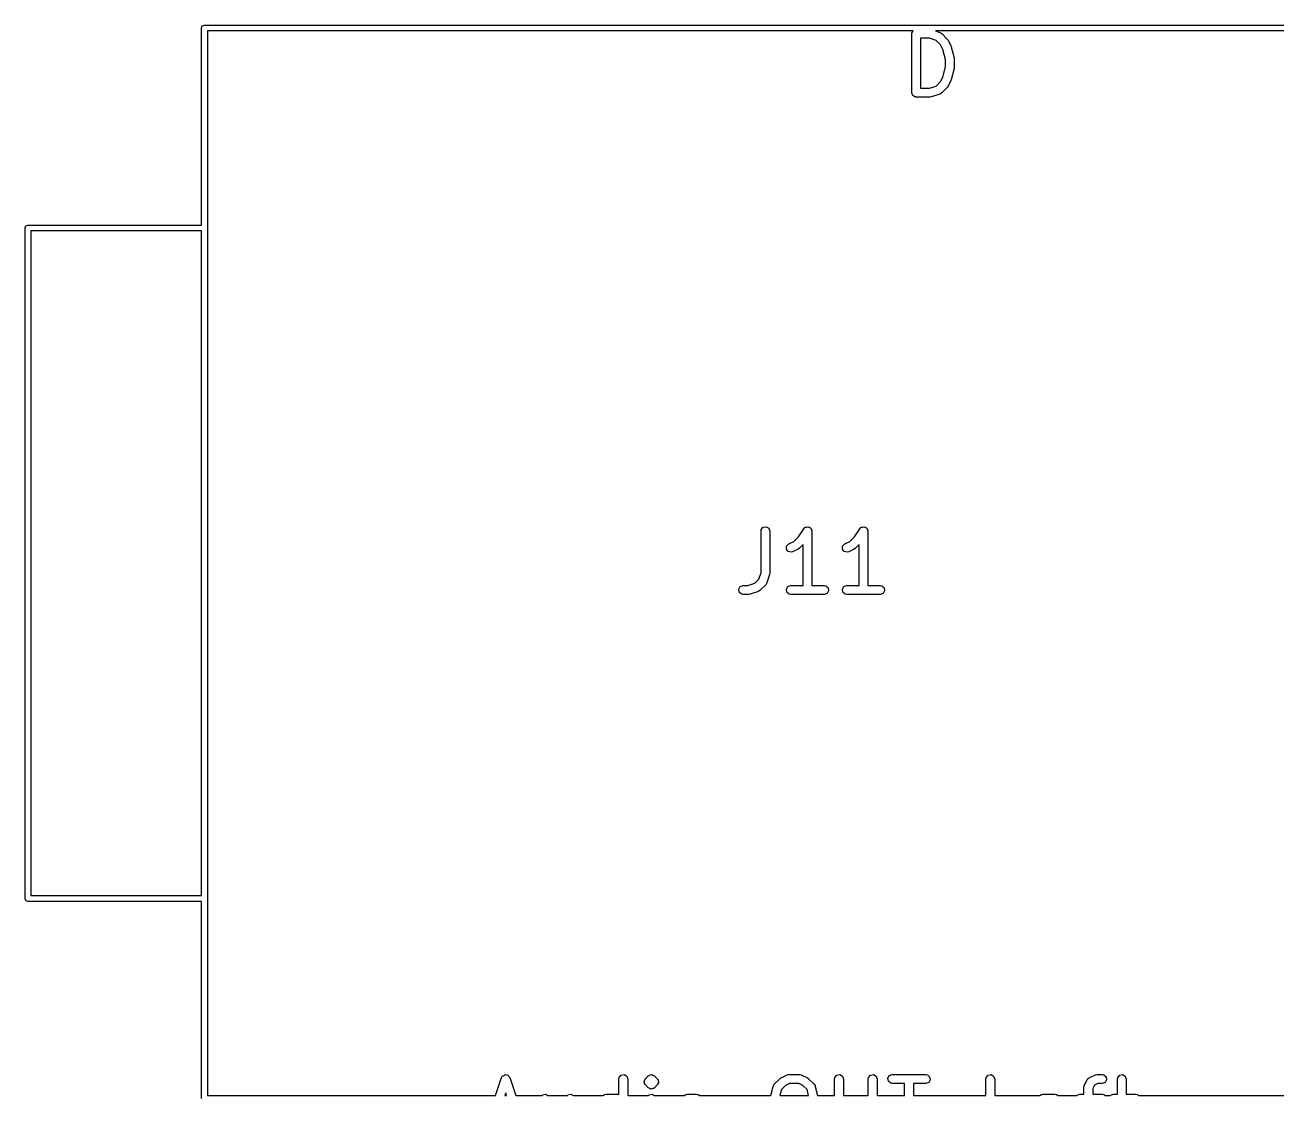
# Model space of a CAD drawing. Extents: x 0.58 to 7.69, y -5 to -0.56.
# Drawn here: x 0.578 to 1.416, y -3.62 to -2.903 of the extents above; entities that cross this region are included whole.
import ezdxf

# ---------------------------------------------------------------- set-up
doc = ezdxf.new("R2010")
doc.units = 0
doc.header["$MEASUREMENT"] = 0
doc.layers.add('BLACK', color=7, linetype='CONTINUOUS')

msp = doc.modelspace()

# ---------------------------------------------------------------- linework, layer by layer
at = {"layer": 'BLACK', "linetype": 'CONTINUOUS'}
for p, q in [((0.69626, -2.90492), (0.696836, -2.90353)), ((0.69626, -3.03681), (0.69626, -2.90492)), ((0.696836, -2.90353), (0.698228, -2.90295)), ((0.698228, -2.90295), (1.50965, -2.90295)), ((1.17266, -2.90689), (0.700197, -2.90689)), ((0.700197, -2.90689), (0.700197, -3.61949)), ((1.17189, -2.90822), (1.17195, -2.90784)), ((1.17195, -2.90784), (1.17245, -2.90725)), ((1.17245, -2.90725), (1.17266, -2.90689)), ((1.18756, -2.90689), (1.19066, -2.90792)), ((1.50768, -2.90689), (1.18756, -2.90689)), ((1.19066, -2.90792), (1.19156, -2.90841)), ((1.17178, -2.90885), (1.17184, -2.90847)), ((1.17178, -2.94822), (1.17178, -2.90885)), ((1.17182, -2.90834), (1.17189, -2.90822)), ((1.17184, -2.90847), (1.17182, -2.90834)), ((1.18362, -2.9118), (1.17768, -2.9118)), ((1.17768, -2.9118), (1.17768, -2.94527)), ((1.18813, -2.91331), (1.18362, -2.9118)), ((1.19105, -2.91622), (1.18813, -2.91331)), ((1.19256, -2.91926), (1.19105, -2.91622)), ((1.19156, -2.90841), (1.19165, -2.90856)), ((1.19165, -2.90856), (1.19181, -2.90864)), ((1.19181, -2.90864), (1.19556, -2.91239)), ((1.19556, -2.91239), (1.19607, -2.91311)), ((1.19607, -2.91311), (1.19612, -2.91315)), ((1.19612, -2.91315), (1.19799, -2.9169)), ((1.19427, -2.92609), (1.19256, -2.91926)), ((1.19799, -2.9169), (1.19814, -2.91739)), ((1.19814, -2.91739), (1.19822, -2.91751)), ((1.19822, -2.91751), (1.20009, -2.92501)), ((1.19256, -2.93782), (1.19427, -2.93098)), ((1.19427, -2.93098), (1.19427, -2.92609)), ((1.20009, -2.93206), (1.19822, -2.93956)), ((1.20018, -2.93135), (1.20008, -2.93193)), ((1.20008, -2.93193), (1.20009, -2.93206)), ((1.20009, -2.92501), (1.20013, -2.9256)), ((1.20013, -2.9256), (1.20018, -2.92572)), ((1.20018, -2.92572), (1.20018, -2.93135)), ((1.18813, -2.94377), (1.19105, -2.94085)), ((1.19105, -2.94085), (1.19256, -2.93782)), ((1.19799, -2.94017), (1.19612, -2.94392)), ((1.19801, -2.94003), (1.19799, -2.94017)), ((1.19822, -2.93956), (1.19801, -2.94003)), ((1.17204, -2.94894), (1.17178, -2.94822)), ((1.17217, -2.9497), (1.17204, -2.94894)), ((1.17238, -2.94987), (1.17217, -2.9497)), ((1.17247, -2.95012), (1.17238, -2.94987)), ((1.17768, -2.94527), (1.18362, -2.94527)), ((1.18362, -2.94527), (1.18813, -2.94377)), ((1.19066, -2.94915), (1.18504, -2.95102)), ((1.1908, -2.94904), (1.19066, -2.94915)), ((1.19097, -2.94902), (1.1908, -2.94904)), ((1.19181, -2.94843), (1.19097, -2.94902)), ((1.19556, -2.94468), (1.19181, -2.94843)), ((1.19559, -2.94463), (1.19556, -2.94468)), ((1.19612, -2.94392), (1.19559, -2.94463)), ((1.17313, -2.9505), (1.17247, -2.95012)), ((1.17372, -2.951), (1.17313, -2.9505)), ((1.1741, -2.95106), (1.17372, -2.951)), ((1.17422, -2.95113), (1.1741, -2.95106)), ((1.17434, -2.95111), (1.17422, -2.95113)), ((1.17473, -2.95117), (1.17434, -2.95111)), ((1.1841, -2.95117), (1.17473, -2.95117)), ((1.18416, -2.95115), (1.1841, -2.95117)), ((1.18504, -2.95102), (1.18416, -2.95115)), ((0.57815, -3.03878), (0.578726, -3.03739)), ((0.57815, -3.4876), (0.57815, -3.03878)), ((0.578726, -3.03739), (0.580118, -3.03681)), ((0.580118, -3.03681), (0.69626, -3.03681)), ((0.582087, -3.04075), (0.582087, -3.48563)), ((0.69626, -3.04075), (0.582087, -3.04075)), ((0.69626, -3.48563), (0.69626, -3.04075)), ((1.07088, -3.24173), (1.07106, -3.24072)), ((1.07088, -3.26937), (1.07088, -3.24173)), ((1.07106, -3.24072), (1.07236, -3.23917)), ((1.07236, -3.23917), (1.07435, -3.23882)), ((1.07435, -3.23882), (1.0761, -3.23983)), ((1.0761, -3.23983), (1.07679, -3.24173)), ((1.07679, -3.24173), (1.07679, -3.26985)), ((1.09591, -3.24547), (1.0995, -3.24009)), ((1.0995, -3.24009), (1.10021, -3.23935)), ((1.10021, -3.23935), (1.10037, -3.2393)), ((1.10037, -3.2393), (1.10048, -3.23917)), ((1.10048, -3.23917), (1.10133, -3.23902)), ((1.10133, -3.23902), (1.10215, -3.23878)), ((1.10215, -3.23878), (1.1023, -3.23885)), ((1.1023, -3.23885), (1.10247, -3.23882)), ((1.10247, -3.23882), (1.10321, -3.23925)), ((1.10321, -3.23925), (1.104, -3.23959)), ((1.104, -3.23959), (1.10407, -3.23974)), ((1.10407, -3.23974), (1.10422, -3.23983)), ((1.10422, -3.23983), (1.10451, -3.24063)), ((1.10451, -3.24063), (1.10489, -3.2414)), ((1.10489, -3.2414), (1.10485, -3.24157)), ((1.10485, -3.24157), (1.10491, -3.24173)), ((1.10491, -3.24173), (1.10491, -3.27814)), ((1.13341, -3.24547), (1.137, -3.24009)), ((1.137, -3.24009), (1.13771, -3.23935)), ((1.13771, -3.23935), (1.13787, -3.2393)), ((1.13787, -3.2393), (1.13798, -3.23917)), ((1.13798, -3.23917), (1.13882, -3.23902)), ((1.13882, -3.23902), (1.13964, -3.23878)), ((1.13964, -3.23878), (1.1398, -3.23885)), ((1.1398, -3.23885), (1.13997, -3.23882)), ((1.13997, -3.23882), (1.14071, -3.23925)), ((1.14071, -3.23925), (1.14149, -3.23959)), ((1.14149, -3.23959), (1.14157, -3.23974)), ((1.14157, -3.23974), (1.14172, -3.23983)), ((1.14172, -3.23983), (1.14201, -3.24063)), ((1.14201, -3.24063), (1.14239, -3.2414)), ((1.14239, -3.2414), (1.14235, -3.24157)), ((1.14235, -3.24157), (1.14241, -3.24173)), ((1.14241, -3.24173), (1.14241, -3.27814)), ((1.08788, -3.25382), (1.088, -3.2518)), ((1.088, -3.2518), (1.08939, -3.25033)), ((1.08939, -3.25033), (1.09271, -3.24867)), ((1.09271, -3.24867), (1.09591, -3.24547)), ((1.09901, -3.25073), (1.09655, -3.25319)), ((1.09901, -3.27814), (1.09901, -3.25073)), ((1.12538, -3.25382), (1.1255, -3.2518)), ((1.1255, -3.2518), (1.12689, -3.25033)), ((1.12689, -3.25033), (1.13021, -3.24867)), ((1.13021, -3.24867), (1.13341, -3.24547)), ((1.1365, -3.25073), (1.13404, -3.25319)), ((1.1365, -3.27814), (1.1365, -3.25073)), ((1.08908, -3.25544), (1.08788, -3.25382)), ((1.09105, -3.25591), (1.08908, -3.25544)), ((1.09203, -3.25561), (1.09105, -3.25591)), ((1.09578, -3.25374), (1.09203, -3.25561)), ((1.09582, -3.25369), (1.09578, -3.25374)), ((1.09655, -3.25319), (1.09582, -3.25369)), ((1.12658, -3.25544), (1.12538, -3.25382)), ((1.12854, -3.25591), (1.12658, -3.25544)), ((1.12953, -3.25561), (1.12854, -3.25591)), ((1.13328, -3.25374), (1.12953, -3.25561)), ((1.13332, -3.25369), (1.13328, -3.25374)), ((1.13404, -3.25319), (1.13332, -3.25369)), ((1.06211, -3.27814), (1.06662, -3.27664)), ((1.06662, -3.27664), (1.06938, -3.27388)), ((1.06938, -3.27388), (1.07088, -3.26937)), ((1.07476, -3.2764), (1.07428, -3.27731)), ((1.07664, -3.27078), (1.07476, -3.2764)), ((1.07679, -3.26985), (1.07664, -3.27072)), ((1.07664, -3.27072), (1.07664, -3.27078)), ((1.05593, -3.28058), (1.05694, -3.27883)), ((1.05628, -3.28257), (1.05593, -3.28058)), ((1.05783, -3.28387), (1.05628, -3.28257)), ((1.05694, -3.27883), (1.05884, -3.27814)), ((1.05884, -3.28405), (1.05783, -3.28387)), ((1.05884, -3.27814), (1.06211, -3.27814)), ((1.06259, -3.28405), (1.05884, -3.28405)), ((1.06265, -3.28403), (1.06259, -3.28405)), ((1.06352, -3.2839), (1.06265, -3.28403)), ((1.06915, -3.28202), (1.06352, -3.2839)), ((1.06929, -3.28191), (1.06915, -3.28202)), ((1.06946, -3.2819), (1.06929, -3.28191)), ((1.0703, -3.28131), (1.06946, -3.2819)), ((1.07405, -3.27756), (1.0703, -3.28131)), ((1.07413, -3.2774), (1.07405, -3.27756)), ((1.07428, -3.27731), (1.07413, -3.2774)), ((1.0878, -3.28058), (1.08881, -3.27883)), ((1.08815, -3.28257), (1.0878, -3.28058)), ((1.0897, -3.28387), (1.08815, -3.28257)), ((1.08881, -3.27883), (1.09071, -3.27814)), ((1.09071, -3.28405), (1.0897, -3.28387)), ((1.09071, -3.27814), (1.09901, -3.27814)), ((1.11321, -3.28405), (1.09071, -3.28405)), ((1.10491, -3.27814), (1.11321, -3.27814)), ((1.11321, -3.27814), (1.11422, -3.27832)), ((1.11511, -3.28336), (1.11321, -3.28405)), ((1.11422, -3.27832), (1.11576, -3.27962)), ((1.11612, -3.28161), (1.11511, -3.28336)), ((1.11576, -3.27962), (1.11612, -3.28161)), ((1.1253, -3.28058), (1.12631, -3.27883)), ((1.12565, -3.28257), (1.1253, -3.28058)), ((1.1272, -3.28387), (1.12565, -3.28257)), ((1.12631, -3.27883), (1.12821, -3.27814)), ((1.12821, -3.28405), (1.1272, -3.28387)), ((1.12821, -3.27814), (1.1365, -3.27814)), ((1.1507, -3.28405), (1.12821, -3.28405)), ((1.14241, -3.27814), (1.1507, -3.27814)), ((1.1507, -3.27814), (1.15171, -3.27832)), ((1.1526, -3.28336), (1.1507, -3.28405)), ((1.15171, -3.27832), (1.15326, -3.27962)), ((1.15361, -3.28161), (1.1526, -3.28336)), ((1.15326, -3.27962), (1.15361, -3.28161)), ((0.582087, -3.48563), (0.69626, -3.48563)), ((0.578726, -3.48899), (0.57815, -3.4876)), ((0.580118, -3.48957), (0.578726, -3.48899)), ((0.69626, -3.48957), (0.580118, -3.48957)), ((0.69626, -3.62146), (0.69626, -3.48957)), ((0.893192, -3.61949), (0.89718, -3.60752)), ((0.89718, -3.60752), (0.897668, -3.60662)), ((0.897668, -3.60662), (0.897741, -3.60658)), ((0.897741, -3.60658), (0.897772, -3.6065)), ((0.897772, -3.6065), (0.898593, -3.60605)), ((0.898593, -3.60605), (0.899389, -3.60556)), ((0.899389, -3.60556), (0.899473, -3.60558)), ((0.899473, -3.60558), (0.899548, -3.60554)), ((0.899548, -3.60554), (0.900463, -3.60572)), ((0.900463, -3.60572), (0.901387, -3.60586)), ((0.901387, -3.60586), (0.901444, -3.60592)), ((0.901444, -3.60592), (0.901527, -3.60594)), ((0.901527, -3.60594), (0.902108, -3.60667)), ((0.902108, -3.60667), (0.902727, -3.60737)), ((0.902727, -3.60737), (0.90273, -3.60746)), ((0.90273, -3.60746), (0.902782, -3.60752)), ((0.902782, -3.60752), (0.906771, -3.61949)), ((0.975769, -3.60846), (0.975947, -3.60745)), ((0.975769, -3.61877), (0.975769, -3.60846)), ((0.975947, -3.60745), (0.977245, -3.6059)), ((0.977245, -3.6059), (0.979234, -3.60555)), ((0.979234, -3.60555), (0.980983, -3.60656)), ((0.980983, -3.60656), (0.981674, -3.60846)), ((0.981674, -3.60846), (0.981674, -3.61949)), ((0.992653, -3.61007), (0.992765, -3.60983)), ((0.992851, -3.61082), (0.992653, -3.61007)), ((0.992742, -3.60957), (0.993182, -3.60894)), ((0.992765, -3.60983), (0.992742, -3.60957)), ((0.992918, -3.61158), (0.992851, -3.61082)), ((0.993142, -3.6119), (0.992918, -3.61158)), ((0.993176, -3.61203), (0.993142, -3.6119)), ((0.993283, -3.6121), (0.993176, -3.61203)), ((0.993182, -3.60894), (0.993506, -3.60824)), ((0.993506, -3.61242), (0.993283, -3.6121)), ((0.993506, -3.60824), (0.995381, -3.60637)), ((0.995381, -3.60637), (0.9957, -3.60615)), ((0.9957, -3.60615), (0.995775, -3.60604)), ((0.995775, -3.60604), (0.995902, -3.606)), ((0.995902, -3.606), (0.995909, -3.606)), ((0.995909, -3.606), (0.995993, -3.6059)), ((0.995993, -3.6059), (0.996071, -3.60589)), ((0.996071, -3.60589), (0.996221, -3.60578)), ((0.996221, -3.60578), (0.996985, -3.60571)), ((0.996985, -3.60571), (0.997726, -3.60552)), ((0.997726, -3.60552), (0.997849, -3.60557)), ((0.997849, -3.60557), (0.997982, -3.60555)), ((0.997982, -3.60555), (0.998099, -3.60562)), ((0.998099, -3.60562), (0.998233, -3.60561)), ((0.998233, -3.60561), (0.998862, -3.60605)), ((0.998862, -3.60605), (0.999557, -3.60637)), ((0.999557, -3.60637), (1.00143, -3.60824)), ((1.00143, -3.60824), (1.00166, -3.60856)), ((1.00176, -3.61172), (1.00143, -3.61242)), ((1.00166, -3.60856), (1.00176, -3.60864)), ((1.00176, -3.60864), (1.0018, -3.60877)), ((1.0022, -3.6111), (1.00176, -3.61172)), ((1.0018, -3.60877), (1.00202, -3.60908)), ((1.00202, -3.60908), (1.00209, -3.60985)), ((1.00209, -3.60985), (1.00229, -3.61059)), ((1.00229, -3.61059), (1.00217, -3.61083)), ((1.00217, -3.61083), (1.0022, -3.6111)), ((1.07962, -3.61226), (1.07975, -3.61199)), ((1.07975, -3.61199), (1.0835, -3.60824)), ((1.0835, -3.60824), (1.08422, -3.60774)), ((1.08422, -3.60774), (1.08426, -3.60769)), ((1.08426, -3.60769), (1.08801, -3.60582)), ((1.09003, -3.61141), (1.08733, -3.61276)), ((1.08801, -3.60582), (1.08899, -3.60552)), ((1.08899, -3.60552), (1.08917, -3.60557)), ((1.08917, -3.60557), (1.08933, -3.6055)), ((1.08933, -3.6055), (1.09683, -3.6055)), ((1.09613, -3.61141), (1.09003, -3.61141)), ((1.09883, -3.61276), (1.09613, -3.61141)), ((1.09683, -3.6055), (1.09784, -3.60568)), ((1.09784, -3.60568), (1.09798, -3.6058)), ((1.09798, -3.6058), (1.09815, -3.60582)), ((1.09815, -3.60582), (1.1019, -3.60769)), ((1.1019, -3.60769), (1.10261, -3.60822)), ((1.10261, -3.60822), (1.10267, -3.60824)), ((1.10267, -3.60824), (1.10642, -3.61199)), ((1.10642, -3.61199), (1.10701, -3.61283)), ((1.12013, -3.60846), (1.1203, -3.60745)), ((1.12013, -3.61949), (1.12013, -3.60846)), ((1.1203, -3.60745), (1.1216, -3.6059)), ((1.1216, -3.6059), (1.12359, -3.60555)), ((1.12359, -3.60555), (1.12534, -3.60656)), ((1.12534, -3.60656), (1.12603, -3.60846)), ((1.12603, -3.60846), (1.12603, -3.61949)), ((1.14262, -3.60846), (1.1428, -3.60745)), ((1.14262, -3.61949), (1.14262, -3.60846)), ((1.1428, -3.60745), (1.1441, -3.6059)), ((1.1441, -3.6059), (1.14609, -3.60555)), ((1.14609, -3.60555), (1.14784, -3.60656)), ((1.14784, -3.60656), (1.14853, -3.60846)), ((1.14853, -3.60846), (1.14853, -3.61949)), ((1.15579, -3.60794), (1.1568, -3.6062)), ((1.15614, -3.60993), (1.15579, -3.60794)), ((1.15769, -3.61123), (1.15614, -3.60993)), ((1.1568, -3.6062), (1.1587, -3.6055)), ((1.1587, -3.61141), (1.15769, -3.61123)), ((1.1587, -3.6055), (1.1812, -3.6055)), ((1.16699, -3.61141), (1.1587, -3.61141)), ((1.16699, -3.61949), (1.16699, -3.61141)), ((1.1812, -3.61141), (1.1729, -3.61141)), ((1.1729, -3.61141), (1.1729, -3.61949)), ((1.1812, -3.6055), (1.18221, -3.60568)), ((1.18309, -3.61072), (1.1812, -3.61141)), ((1.18221, -3.60568), (1.18375, -3.60698)), ((1.1841, -3.60897), (1.18309, -3.61072)), ((1.18375, -3.60698), (1.1841, -3.60897)), ((1.22136, -3.60846), (1.22154, -3.60745)), ((1.22136, -3.61949), (1.22136, -3.60846)), ((1.22154, -3.60745), (1.22284, -3.6059)), ((1.22284, -3.6059), (1.22483, -3.60555)), ((1.22483, -3.60555), (1.22658, -3.60656)), ((1.22658, -3.60656), (1.22727, -3.60846)), ((1.22727, -3.60846), (1.22727, -3.61949)), ((1.28729, -3.61276), (1.28917, -3.60901)), ((1.28917, -3.60901), (1.28978, -3.60819)), ((1.28978, -3.60819), (1.29018, -3.60801)), ((1.29018, -3.60801), (1.29049, -3.60769)), ((1.29049, -3.60769), (1.29424, -3.60582)), ((1.29625, -3.61141), (1.29401, -3.61253)), ((1.29424, -3.60582), (1.29522, -3.60552)), ((1.29522, -3.60552), (1.29539, -3.60557)), ((1.29539, -3.60557), (1.29556, -3.6055)), ((1.29556, -3.6055), (1.29931, -3.6055)), ((1.29931, -3.61141), (1.29625, -3.61141)), ((1.29931, -3.6055), (1.30032, -3.60568)), ((1.3012, -3.61072), (1.29931, -3.61141)), ((1.30032, -3.60568), (1.30186, -3.60698)), ((1.30221, -3.60897), (1.3012, -3.61072)), ((1.30186, -3.60698), (1.30221, -3.60897)), ((1.30948, -3.60846), (1.30966, -3.60745)), ((1.30948, -3.61863), (1.30948, -3.60846)), ((1.30966, -3.60745), (1.31095, -3.6059)), ((1.31095, -3.6059), (1.31294, -3.60555)), ((1.31294, -3.60555), (1.31469, -3.60656)), ((1.31469, -3.60656), (1.31538, -3.60846)), ((1.31538, -3.60846), (1.31538, -3.61863)), ((0.700197, -3.61949), (0.893192, -3.61949)), ((0.899981, -3.61779), (0.899417, -3.61949)), ((0.899417, -3.61949), (0.900546, -3.61949)), ((0.900546, -3.61949), (0.899981, -3.61779)), ((0.906771, -3.61949), (0.924362, -3.61949)), ((0.924362, -3.61949), (0.924752, -3.61902)), ((0.924752, -3.61902), (0.926741, -3.61867)), ((0.926741, -3.61867), (0.928153, -3.61949)), ((0.928153, -3.61949), (0.941235, -3.61949)), ((0.941235, -3.61949), (0.941624, -3.61902)), ((0.941624, -3.61902), (0.943614, -3.61867)), ((0.943614, -3.61867), (0.945026, -3.61949)), ((0.945026, -3.61949), (0.965055, -3.61949)), ((0.965055, -3.61949), (0.966152, -3.61894)), ((0.966152, -3.61894), (0.967135, -3.61865)), ((0.967135, -3.61865), (0.967307, -3.61869)), ((0.967307, -3.61869), (0.967473, -3.61863)), ((0.967473, -3.61863), (0.974972, -3.61863)), ((0.974972, -3.61863), (0.975769, -3.61877)), ((0.981674, -3.61949), (0.995603, -3.61949)), ((0.995381, -3.61429), (0.993506, -3.61242)), ((0.996076, -3.61462), (0.995381, -3.61429)), ((0.995603, -3.61949), (0.995993, -3.61902)), ((0.995993, -3.61902), (0.997982, -3.61867)), ((0.996705, -3.61506), (0.996076, -3.61462)), ((0.996839, -3.61505), (0.996705, -3.61506)), ((0.996956, -3.61511), (0.996839, -3.61505)), ((0.997089, -3.61509), (0.996956, -3.61511)), ((0.997212, -3.61515), (0.997089, -3.61509)), ((0.997953, -3.61495), (0.997212, -3.61515)), ((0.998717, -3.61488), (0.997953, -3.61495)), ((0.997982, -3.61867), (0.999394, -3.61949)), ((0.998867, -3.61478), (0.998717, -3.61488)), ((0.998945, -3.61476), (0.998867, -3.61478)), ((0.999029, -3.61466), (0.998945, -3.61476)), ((0.999036, -3.61466), (0.999029, -3.61466)), ((0.999163, -3.61463), (0.999036, -3.61466)), ((0.999238, -3.61452), (0.999163, -3.61463)), ((0.999557, -3.61429), (0.999238, -3.61452)), ((0.999394, -3.61949), (1.01942, -3.61949)), ((1.00143, -3.61242), (0.999557, -3.61429)), ((1.01942, -3.61949), (1.02052, -3.61894)), ((1.02052, -3.61894), (1.0215, -3.61865)), ((1.0215, -3.61865), (1.02168, -3.61869)), ((1.02168, -3.61869), (1.02184, -3.61863)), ((1.02184, -3.61863), (1.02747, -3.61863)), ((1.02747, -3.61863), (1.02848, -3.61881)), ((1.02848, -3.61881), (1.02861, -3.61892)), ((1.02861, -3.61892), (1.02879, -3.61894)), ((1.02879, -3.61894), (1.02988, -3.61949)), ((1.02988, -3.61949), (1.07744, -3.61949)), ((1.07744, -3.61949), (1.07897, -3.61337)), ((1.07897, -3.61337), (1.07939, -3.61243)), ((1.07939, -3.61243), (1.07962, -3.61226)), ((1.0845, -3.61559), (1.08353, -3.61949)), ((1.08353, -3.61949), (1.10264, -3.61949)), ((1.08733, -3.61276), (1.0845, -3.61559)), ((1.10166, -3.61559), (1.09883, -3.61276)), ((1.10264, -3.61949), (1.10166, -3.61559)), ((1.10701, -3.61283), (1.10703, -3.61312)), ((1.10703, -3.61312), (1.1072, -3.61337)), ((1.1072, -3.61337), (1.10873, -3.61949)), ((1.10873, -3.61949), (1.12013, -3.61949)), ((1.12603, -3.61949), (1.14262, -3.61949)), ((1.14853, -3.61949), (1.16699, -3.61949)), ((1.1729, -3.61949), (1.22136, -3.61949)), ((1.22727, -3.61949), (1.25752, -3.61949)), ((1.25752, -3.61949), (1.25862, -3.61894)), ((1.25862, -3.61894), (1.2596, -3.61865)), ((1.2596, -3.61865), (1.25977, -3.61869)), ((1.25977, -3.61869), (1.25994, -3.61863)), ((1.25994, -3.61863), (1.26744, -3.61863)), ((1.26744, -3.61863), (1.26845, -3.61881)), ((1.26845, -3.61881), (1.26858, -3.61892)), ((1.26858, -3.61892), (1.26876, -3.61894)), ((1.26876, -3.61894), (1.26985, -3.61949)), ((1.26985, -3.61949), (1.28231, -3.61949)), ((1.28231, -3.61949), (1.28241, -3.61932)), ((1.28241, -3.61932), (1.28431, -3.61863)), ((1.28431, -3.61863), (1.28698, -3.61863)), ((1.28698, -3.61408), (1.28716, -3.61307)), ((1.28698, -3.61863), (1.28698, -3.61408)), ((1.28716, -3.61307), (1.28727, -3.61294)), ((1.28727, -3.61294), (1.28729, -3.61276)), ((1.29401, -3.61253), (1.29289, -3.61478)), ((1.29289, -3.61478), (1.29289, -3.61863)), ((1.29289, -3.61863), (1.29931, -3.61863)), ((1.29931, -3.61863), (1.30032, -3.61881)), ((1.30032, -3.61881), (1.30113, -3.61949)), ((1.30113, -3.61949), (1.30481, -3.61949)), ((1.30481, -3.61949), (1.30491, -3.61932)), ((1.30491, -3.61932), (1.30681, -3.61863)), ((1.30681, -3.61863), (1.30948, -3.61863)), ((1.31538, -3.61863), (1.3218, -3.61863)), ((1.3218, -3.61863), (1.32281, -3.61881)), ((1.32281, -3.61881), (1.32363, -3.61949)), ((1.32363, -3.61949), (1.50768, -3.61949))]:
    msp.add_line(p, q, dxfattribs=at)

doc.saveas('drawing.dxf')
